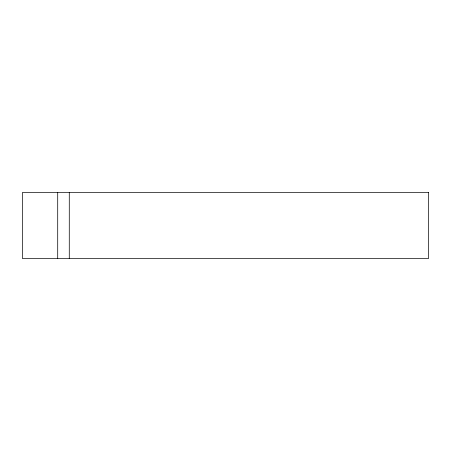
<?xml version="1.0" encoding="UTF-8"?>
<svg xmlns="http://www.w3.org/2000/svg" width="451" height="451" viewBox="0 0 451 451"><rect width="100%" height="100%" fill="white"/><g stroke="black" fill="none" stroke-linecap="round" stroke-linejoin="round"><path stroke-width="0.68" d="M69.285 192.363L69.279 258.637M57.705 192.363L57.705 258.637M428.427 192.363L22.561 192.363L22.55 258.637L428.427 258.637L428.45 192.363"/></g></svg>
